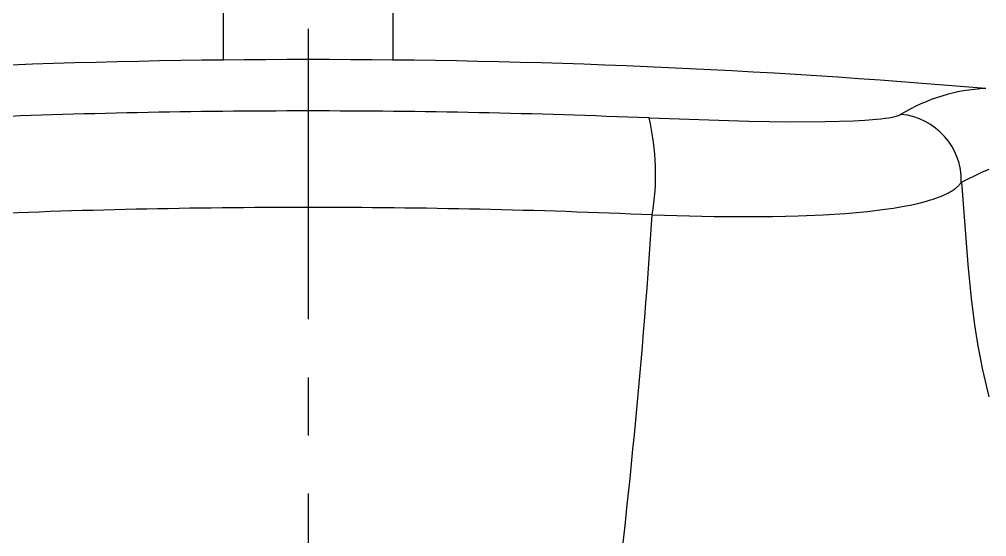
# Model space of a CAD drawing. Extents: x 6992 to 7586, y -5808 to -5388.
# Drawn here: x 7379.5 to 7408.65, y -5642.06 to -5626.47 of the extents above; entities that cross this region are included whole.
import ezdxf

# ---------------------------------------------------------------- set-up
doc = ezdxf.new("R2010")
doc.units = 0
doc.header["$LTSCALE"] = 7
doc.header["$MEASUREMENT"] = 0
doc.linetypes.add('CENTER', pattern=[2, 1.25, -0.25, 0.25, -0.25])
for name, color, linetype in [('CL', 1, 'CENTER'), ('Make2D 표시선', 7, 'CONTINUOUS'), ('Make2D 표시선 - Tangent', 7, 'CONTINUOUS')]:
    doc.layers.add(name, color=color, linetype=linetype)

msp = doc.modelspace()

# ---------------------------------------------------------------- linework, layer by layer
at = {"layer": 'CL'}
msp.add_line((7388.201, -5584.761), (7388.201, -5684.465), dxfattribs=at)
at = {"layer": 'Make2D 표시선'}
for p, q in [((7385.651, -5627.698), (7385.651, -5623.64)), ((7390.751, -5623.64), (7390.751, -5627.698))]:
    msp.add_line(p, q, dxfattribs=at)
for centre, radius, start, end in [((7388.074, -5863.829), 236.143, 89.96911, 94.93327), ((7388.329, -5863.828), 236.142, 85.06903, 90.03091)]:
    msp.add_arc(centre, radius, start, end, dxfattribs=at)
at = {"layer": 'Make2D 표시선 - Tangent'}
for points in [[(7398.481, -5629.446), (7401.485, -5629.542), (7402.713, -5629.558), (7403.79, -5629.554), (7404.639, -5629.53), (7404.985, -5629.512), (7405.331, -5629.484), (7405.463, -5629.47), (7405.595, -5629.453), (7405.702, -5629.437), (7405.756, -5629.428), (7405.81, -5629.417), (7405.848, -5629.409), (7405.885, -5629.401), (7405.923, -5629.391), (7405.96, -5629.38), (7405.99, -5629.371), (7406.005, -5629.366), (7406.019, -5629.361), (7406.034, -5629.355), (7406.048, -5629.349), (7406.062, -5629.342), (7406.076, -5629.335)], [(7407.892, -5631.381), (7408.097, -5631.276), (7408.304, -5631.175), (7408.514, -5631.078), (7408.726, -5630.987)], [(7398.572, -5632.367), (7400.437, -5632.415), (7402.212, -5632.413), (7402.971, -5632.394), (7403.729, -5632.361), (7404.395, -5632.319), (7405.06, -5632.259), (7405.585, -5632.197), (7405.847, -5632.159), (7406.108, -5632.115), (7406.346, -5632.07), (7406.582, -5632.019), (7406.772, -5631.971), (7406.867, -5631.945), (7406.961, -5631.917), (7407.044, -5631.891), (7407.126, -5631.863), (7407.208, -5631.833), (7407.289, -5631.801), (7407.355, -5631.773), (7407.422, -5631.742), (7407.487, -5631.71), (7407.519, -5631.693), (7407.55, -5631.675), (7407.578, -5631.659), (7407.604, -5631.643), (7407.631, -5631.626), (7407.657, -5631.608), (7407.682, -5631.59), (7407.707, -5631.572), (7407.732, -5631.552), (7407.756, -5631.532), (7407.775, -5631.515), (7407.794, -5631.498), (7407.812, -5631.48), (7407.829, -5631.461), (7407.846, -5631.442), (7407.854, -5631.432), (7407.862, -5631.423), (7407.87, -5631.413), (7407.878, -5631.402), (7407.885, -5631.392), (7407.892, -5631.381)], [(7407.892, -5631.381), (7408.089, -5633.864), (7408.192, -5634.882), (7408.292, -5635.681), (7408.339, -5635.998), (7408.392, -5636.314), (7408.534, -5637.031), (7408.716, -5637.846)]]:
    msp.add_lwpolyline(points, dxfattribs=at)
for centre, radius, start, end in [((7408.845, -5633.865), 5.309, 92.3578, 121.4279), ((7388.142, -5875.628), 246.394, 89.98631, 92.37747), ((7388.262, -5875.57), 246.336, 87.62249, 90.01414), ((7391.216, -5631.135), 7.459, 350.4924, 13.0894), ((7405.885, -5631.334), 2.007, 358.6335, 84.5363), ((7388.142, -5868.129), 235.987, 89.98554, 92.50446), ((7388.263, -5868.055), 235.913, 87.49543, 90.01499), ((7192.985, -5619.104), 206.014, 352.3671, 356.30879)]:
    msp.add_arc(centre, radius, start, end, dxfattribs=at)

doc.saveas('drawing.dxf')
